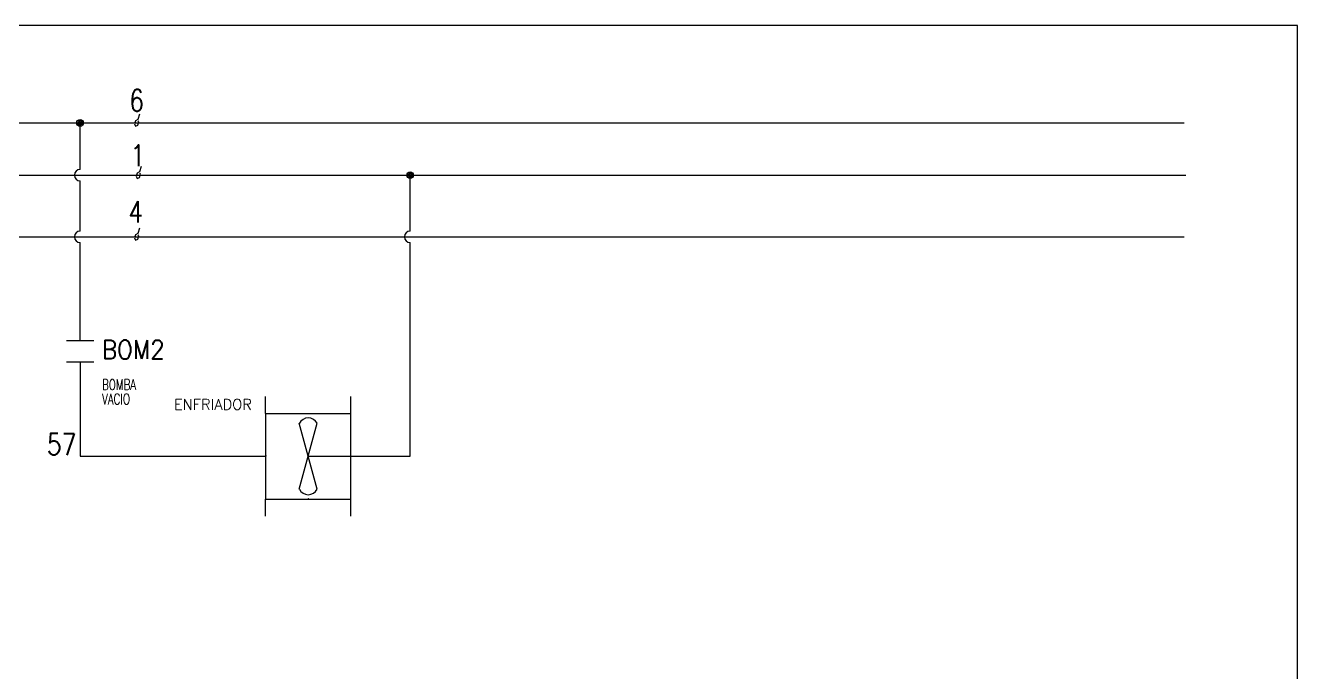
# Model space of a CAD drawing. Header units: millimetres. Extents: x 123.5 to 144.3, y 105.4 to 121.6.
# Drawn here: x 133.1 to 144.26, y 115.91 to 121.59 of the extents above; entities that cross this region are included whole.
import ezdxf
from ezdxf.enums import TextEntityAlignment as Align

# ---------------------------------------------------------------- set-up
doc = ezdxf.new("R2010")
doc.units = ezdxf.units.MM
for name, color, linetype in [('BLK_12AWG', 7, 'Continuous'), ('DESCCHILD', 20, 'Continuous'), ('MISC', 7, 'Continuous'), ('SYMS', 7, 'Continuous'), ('TAGS', 250, 'Continuous'), ('WIREFIXED', 7, 'Continuous'), ('WIRES', 7, 'Continuous')]:
    doc.layers.add(name, color=color, linetype=linetype)
doc.styles.add('WD', font='romans.shx')

# ---------------------------------------------------------------- blocks, each defined once
blk = doc.blocks.new('WD_WNH')
at = {"linetype": 'Continuous', "style": 'WD', "width": 0.8}
blk.add_attdef('WIRENO', text='', height=0.125, dxfattribs=at).set_placement((0, 0.0625), align=Align.CENTER)
at = {"style": 'WD', "flags": 1}
for tag, p in [('W01USER', (0, 0.0781)), ('W02USER', (0, 0.0703)), ('W03USER', (0, 0.0625)), ('W04USER', (0, 0.0547)), ('W05USER', (0, 0.0469)), ('W06USER', (0, 0.0391)), ('W07USER', (0, 0.0312)), ('W08USER', (0, 0.0234)), ('W09USER', (0, 0.0156)), ('W10USER', (0, 0.0078))]:
    blk.add_attdef(tag, text='', height=0.005, dxfattribs=at).set_placement(p, align=Align.CENTER)
blk = doc.blocks.new('VCR21')
at = {"linetype": 'Continuous'}
for p, q in [((-0.08, 0.0625), (0.08, 0.0625)), ((-0.08, -0.0625), (0.08, -0.0625))]:
    blk.add_line(p, q, dxfattribs=at)
at = {"style": 'WD'}
for tag, p, height, width in [('INST', (0.125, 0.1785), 0.0625, 0.7), ('LOC', (0.125, 0.0938), 0.0625, 0.7), ('TAG2', (0.1269, -0.045), 0.1094, 0.9), ('XREF', (0.1287, -0.1369), 0.0625, 0.7), ('DESC1', (0.1287, -0.2264), 0.0625, 0.7), ('DESC2', (0.1287, -0.3112), 0.0625, 0.7)]:
    blk.add_attdef(tag, p, '', height=height, dxfattribs=dict(at, width=width))
at = {"linetype": 'Continuous', "style": 'WD', "width": 0.9, "flags": 8}
blk.add_attdef('TERM01', text='', height=0.0625, dxfattribs=at).set_placement((-0.0312, 0.125), align=Align.RIGHT)
at = {"style": 'WD'}
for tag, p, flags in [('FAMILY', (-0.1808, 0.0031), 9), ('CONTACT', (-0.1808, -0.0135), 1)]:
    blk.add_attdef(tag, p, '', height=0.01, dxfattribs=dict(at, flags=flags))
at = {"color": 7, "style": 'WD'}
for tag, p in [('X4LINK', (-0.1406, 0)), ('X1LINK', (0.125, 0))]:
    blk.add_attdef(tag, p, '', height=0.01, dxfattribs=at)
at = {"color": 7, "style": 'WD', "flags": 1}
for tag, p in [('X2TERM01', (0, 0.0625)), ('X8TERM02', (0, -0.0625))]:
    blk.add_attdef(tag, p, '', height=0.0109, dxfattribs=at)
at = {"linetype": 'Continuous', "style": 'WD', "width": 0.9, "flags": 8}
blk.add_attdef('TERM02', text='', height=0.0625, dxfattribs=at).set_placement((-0.0312, -0.125), align=Align.TOP_RIGHT)
blk = doc.blocks.new('HM1_AXIAL_FLOW_FAN1')
for p, q in [((-0.5, 0.5), (-0.5, 0.7)), ((0.5, 0.5), (0.5, 0.7)), ((-0.5, 0.5), (0.5, 0.5)), ((-0.5, 0.5), (-0.5, -0.5)), ((0.5, -0.5), (0.5, 0.5)), ((-0.104, -0.386), (0.104, 0.386)), ((0.104, -0.386), (-0.104, 0.386)), ((0, 0), (0.75, 0)), ((-0.5, -0.5), (0.5, -0.5)), ((-0.5, -0.7), (-0.5, -0.5)), ((0.5, -0.7), (0.5, -0.5))]:
    blk.add_line(p, q)
for centre, start, end in [((0, 0.333), 27.1247, 152.8753), ((0, -0.333), 207.1247, 332.8753)]:
    blk.add_arc(centre, 0.116, start, end)
at = {"style": 'WD'}
for tag, height, p in [('INST', 0.125, (-0.658, 0.914)), ('LOC', 0.125, (-0.66, 0.738)), ('TAG1', 0.125, (-0.658, 0.544)), ('TERM01', 0.0625, (-0.51, 0.016))]:
    blk.add_attdef(tag, text='', height=height, dxfattribs=at).set_placement(p, align=Align.RIGHT)
for tag, p, height in [('X2TERM04', (0, 0.5), 0.005), ('TERM04', (0.009, 0.51), 0.0625), ('X4TERM01', (-0.5, 0), 0.01), ('X1TERM03', (0.5, 0), 0.005), ('TERM03', (0.511, 0.012), 0.0625), ('RATING1', (0.549, -0.237), 0.125), ('DESC1', (0.549, -0.453), 0.125), ('X8TERM02', (0, -0.5), 0.005), ('TERM02', (0.002, -0.573), 0.0625), ('DESC2', (0.549, -0.637), 0.125), ('DESC3', (0.549, -0.827), 0.125), ('WDTAGALT', (0.569, -1.005), 0.125)]:
    blk.add_attdef(tag, p, '', height=height, dxfattribs=at)
blk.add_attdef('XREF', text='', height=0.0625, rotation=0.0625, dxfattribs=at).set_placement((0.726, 0.558), align=Align.TOP_CENTER)
at = {"style": 'WD', "flags": 1}
for tag, p in [('FAMILY', (-0.587, -0.278)), ('CAT', (-0.587, -0.322)), ('MFG', (-0.585, -0.353)), ('WDTYPE', (-0.572, -0.419)), ('ASSYCODE', (-0.557, -0.383))]:
    blk.add_attdef(tag, text='', height=0.01, dxfattribs=at).set_placement(p, align=Align.CENTER)
blk = doc.blocks.new('WDDOT')
for radius in [0.03, 0.0187, 0.00929]:
    blk.add_circle((0, 0), radius)

msp = doc.modelspace()

# ---------------------------------------------------------------- linework, layer by layer
at = {"color": 7, "linetype": 'Continuous'}
for p, q in [((144.256, 121.59), (123.506, 121.59)), ((144.256, 105.405), (144.256, 121.59))]:
    msp.add_line(p, q, dxfattribs=at)
at = {"layer": 'BLK_12AWG'}
for p, q in [((124.886, 120.736), (143.261, 120.736)), ((133.578, 120.327), (133.578, 120.736)), ((124.901, 120.277), (143.276, 120.277)), ((136.473, 119.786), (136.473, 120.277)), ((133.578, 119.786), (133.578, 120.227)), ((124.886, 119.736), (143.261, 119.736)), ((133.578, 118.826), (133.578, 119.686)), ((136.473, 117.811), (136.473, 119.686)), ((135.954, 117.811), (136.473, 117.811))]:
    msp.add_line(p, q, dxfattribs=at)
for centre in [(133.578, 120.277), (133.578, 119.736), (136.473, 119.736)]:
    msp.add_arc(centre, 0.05, 90, 270, dxfattribs=at)
at = {"layer": 'WIREFIXED'}
for points in [[(134.099, 120.811), (134.084, 120.765), (134.064, 120.755), (134.054, 120.726), (134.064, 120.706), (134.084, 120.716), (134.094, 120.746), (134.089, 120.755)], [(134.114, 120.352), (134.098, 120.306), (134.079, 120.296), (134.069, 120.267), (134.079, 120.247), (134.098, 120.257), (134.108, 120.287), (134.103, 120.296)], [(134.099, 119.811), (134.084, 119.765), (134.064, 119.755), (134.054, 119.726), (134.064, 119.706), (134.084, 119.716), (134.094, 119.746), (134.089, 119.755)]]:
    msp.add_lwpolyline(points, dxfattribs=at)
at = {"layer": 'WIRES'}
for p, q in [((133.578, 118.639), (133.578, 117.811)), ((133.578, 117.811), (135.204, 117.811))]:
    msp.add_line(p, q, dxfattribs=at)

# ---------------------------------------------------------------- block references
at = {"layer": 'SYMS'}
for p in [(133.578, 120.736), (136.473, 120.277)]:
    msp.add_blockref('WDDOT', p, dxfattribs=at)
ref = msp.add_blockref('VCR21', (133.578, 118.733), dxfattribs=dict(at, xscale=1.5, yscale=1.5, zscale=1.5))
ref.add_attrib('DESC2', 'VACIO', (133.771, 118.266), dxfattribs={"layer": 'DESCCHILD', "height": 0.0938, "style": 'WD', "width": 0.7})
ref.add_attrib('DESC1', 'BOMBA', (133.771, 118.393), dxfattribs={"layer": 'DESCCHILD', "height": 0.0938, "style": 'WD', "width": 0.7})
ref.add_attrib('TAG2', 'BOM2', (133.769, 118.665), dxfattribs={"layer": 'TAGS', "height": 0.1641, "style": 'WD', "width": 0.9})
ref = msp.add_blockref('HM1_AXIAL_FLOW_FAN1', (135.579, 117.811), dxfattribs=dict(at, xscale=0.75, yscale=0.75, zscale=0.75))
ref.add_attrib('TAG1', 'ENFRIADOR', dxfattribs={"layer": 'TAGS', "height": 0.0938, "style": 'WD'}).set_placement((135.085, 118.219), align=Align.RIGHT)
ref.add_attrib('X4TERM01', '8', (135.204, 117.811), dxfattribs={"layer": 'MISC', "height": 0.0075, "style": 'WD'})
ref.add_attrib('X1TERM03', '10', (135.954, 117.811), dxfattribs={"layer": 'MISC', "height": 0.00375, "style": 'WD'})
ref.add_attrib('X8TERM02', '9', (135.579, 117.436), dxfattribs={"layer": 'MISC', "height": 0.00375, "style": 'WD'})
at = {"layer": 'WIREFIXED'}
ref = msp.add_blockref('WD_WNH', (134.057, 120.636), dxfattribs=dict(at, xscale=1.5, yscale=1.5, zscale=1.5))
ref.add_attrib('WIRENOF', '6', dxfattribs={"linetype": 'Continuous', "height": 0.188, "style": 'WD', "width": 0.8}).set_placement((134.074, 120.783), align=Align.BOTTOM_CENTER)
ref = msp.add_blockref('WD_WNH', (134.066, 120.153), dxfattribs=dict(at, xscale=1.5, yscale=1.5, zscale=1.5))
ref.add_attrib('WIRENOF', '1', dxfattribs={"linetype": 'Continuous', "height": 0.188, "style": 'WD', "width": 0.8}).set_placement((134.084, 120.3), align=Align.BOTTOM_CENTER)
ref = msp.add_blockref('WD_WNH', (134.048, 119.658), dxfattribs=dict(at, xscale=1.5, yscale=1.5, zscale=1.5))
ref.add_attrib('WIRENOF', '4', dxfattribs={"linetype": 'Continuous', "height": 0.188, "style": 'WD', "width": 0.8}).set_placement((134.066, 119.805), align=Align.BOTTOM_CENTER)
ref = msp.add_blockref('WD_WNH', (133.398, 117.619), dxfattribs=dict(at, xscale=1.5, yscale=1.5, zscale=1.5))
ref.add_attrib('WIRENOF', '57', dxfattribs={"linetype": 'Continuous', "height": 0.1875, "style": 'WD', "width": 0.8}).set_placement((133.416, 117.766), align=Align.BOTTOM_CENTER)

doc.saveas('drawing.dxf')
